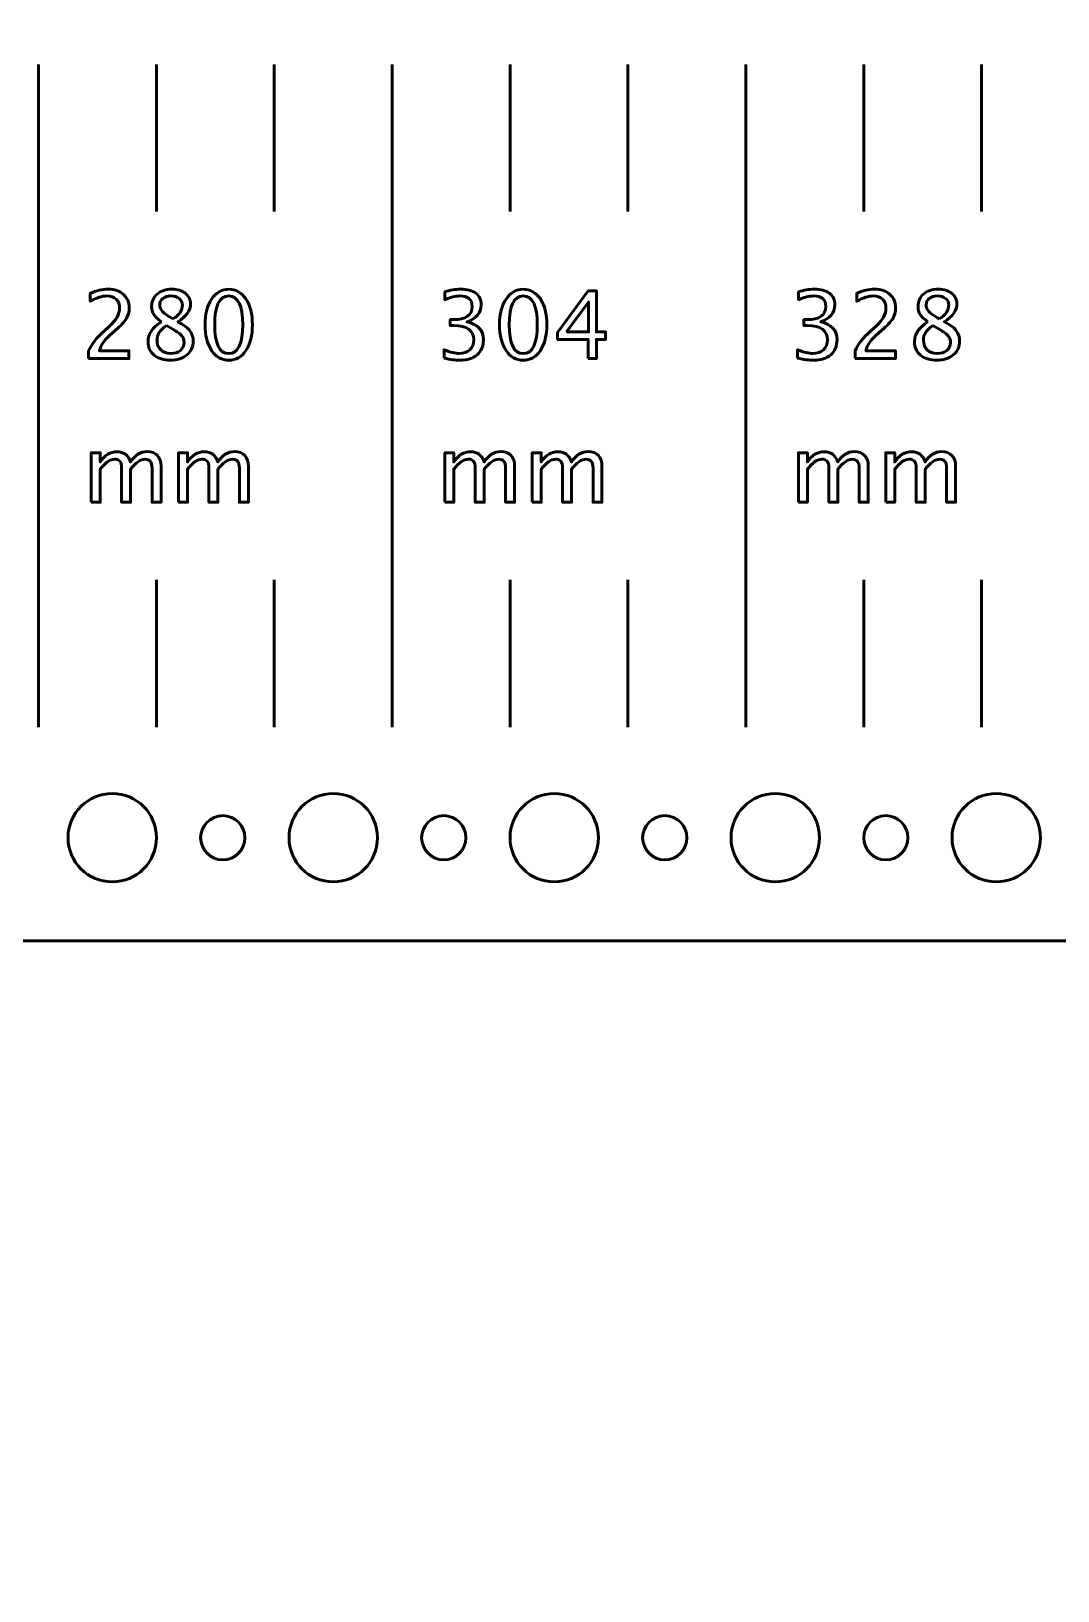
# Model space of a CAD drawing. Header units: centimetres. Extents: x -23.2 to 23.2, y -20.2 to 20.2.
# Drawn here: x 11.45 to 18.42, y -9.61 to 0.97 of the extents above; entities that cross this region are included whole.
import ezdxf

# ---------------------------------------------------------------- set-up
doc = ezdxf.new("R2010")
doc.units = ezdxf.units.CM
doc.header["$MEASUREMENT"] = 0
doc.layers.add('Layer 1', color=7, linetype='Continuous')

msp = doc.modelspace()

# ---------------------------------------------------------------- linework, layer by layer
at = {"layer": 'Layer 1', "lineweight": 53}
for centre, major_axis in [((12.00001, -4.50001), (0, 0.30001)), ((13.50001, -4.50001), (0, 0.30001)), ((15.00001, -4.50001), (0, 0.30001)), ((16.50001, -4.50001), (0, 0.30001)), ((18.00001, -4.50001), (0, 0.30001)), ((12.75, -4.5), (0, 0.15)), ((14.25, -4.5), (0, 0.15)), ((15.75, -4.5), (0, 0.15)), ((17.25, -4.5), (0, 0.15))]:
    msp.add_ellipse(centre, major_axis=major_axis, ratio=1, dxfattribs=at)
msp.add_open_spline([(-22.7, -20.2), (-22.97614, -20.2), (-23.2, -19.97614), (-23.2, -19.7), (-23.2, -19.7), (-23.2, -19.7), (-23.2, 19.7), (-23.2, 19.7), (-23.2, 19.7), (-23.2, 19.97614), (-22.97614, 20.2), (-22.7, 20.2), (-22.7, 20.2), (-18.95782, 20.2), (-13.47204, 20.2), (-10.3, 20.2), (-10.3, 20.2), (-10.02386, 20.2), (-9.8, 19.97614), (-9.8, 19.7), (-9.8, 19.7), (-9.8, 19.7), (-9.8, 2.2), (-9.8, 2.2), (-9.8, 2.2), (-9.8, 2.2), (22.7, 2.2), (22.7, 2.2), (22.7, 2.2), (22.97614, 2.2), (23.2, 1.97614), (23.2, 1.7), (23.2, 1.7), (23.2, 1.7), (23.2, -4.7), (23.2, -4.7), (23.2, -4.7), (23.2, -4.97614), (22.97614, -5.2), (22.7, -5.2), (22.7, -5.2), (22.7, -5.2), (-9.8, -5.2), (-9.8, -5.2), (-9.8, -5.2), (-9.8, -5.2), (-9.8, -19.7), (-9.8, -19.7), (-9.8, -19.7), (-9.8, -19.97614), (-10.02386, -20.2), (-10.3, -20.2), (-10.3, -20.2), (-15.07775, -20.2), (-17.92225, -20.2), (-22.7, -20.2)], degree=3, knots=[0, 0, 0, 0, 0.06666667, 0.06666667, 0.06666667, 0.06666667, 0.13333333, 0.13333333, 0.13333333, 0.13333333, 0.2, 0.2, 0.2, 0.2, 0.26666667, 0.26666667, 0.26666667, 0.26666667, 0.33333333, 0.33333333, 0.33333333, 0.33333333, 0.4, 0.4, 0.4, 0.4, 0.46666667, 0.46666667, 0.46666667, 0.46666667, 0.53333333, 0.53333333, 0.53333333, 0.53333333, 0.6, 0.6, 0.6, 0.6, 0.66666667, 0.66666667, 0.66666667, 0.66666667, 0.73333333, 0.73333333, 0.73333333, 0.73333333, 0.8, 0.8, 0.8, 0.8, 0.86666667, 0.86666667, 0.86666667, 0.86666667, 1, 1, 1, 1], dxfattribs=at)
at = {"layer": 'Layer 1', "color": 5, "lineweight": 53}
for points in [[(11.5, 0.75), (11.5, 0.75), (11.5, -3.75), (11.5, -3.75)], [(12.3, 0.75), (12.3, 0.75), (12.3, -0.25), (12.3, -0.25)], [(13.1, 0.75), (13.1, 0.75), (13.1, -0.25), (13.1, -0.25)], [(13.9, 0.75), (13.9, 0.75), (13.9, -3.75), (13.9, -3.75)], [(14.7, 0.75), (14.7, 0.75), (14.7, -0.25), (14.7, -0.25)], [(15.5, 0.75), (15.5, 0.75), (15.5, -0.25), (15.5, -0.25)], [(16.3, 0.75), (16.3, 0.75), (16.3, -3.75), (16.3, -3.75)], [(17.1, 0.75), (17.1, 0.75), (17.1, -0.25), (17.1, -0.25)], [(17.9, 0.75), (17.9, 0.75), (17.9, -0.25), (17.9, -0.25)], [(12.3, -2.75), (12.3, -2.75), (12.3, -3.75), (12.3, -3.75)], [(13.1, -2.75), (13.1, -2.75), (13.1, -3.75), (13.1, -3.75)], [(14.7, -2.75), (14.7, -2.75), (14.7, -3.75), (14.7, -3.75)], [(15.5, -2.75), (15.5, -2.75), (15.5, -3.75), (15.5, -3.75)], [(17.1, -2.75), (17.1, -2.75), (17.1, -3.75), (17.1, -3.75)], [(17.9, -2.75), (17.9, -2.75), (17.9, -3.75), (17.9, -3.75)]]:
    msp.add_open_spline(points, degree=3, dxfattribs=at)
for points, knots in [([(11.83972, -1.24738), (11.83972, -1.24738), (11.83972, -1.19404), (11.83972, -1.19404), (11.83972, -1.19404), (11.8575, -1.15245), (11.89337, -1.10704), (11.94745, -1.05804), (11.94745, -1.05804), (11.94745, -1.05804), (11.98238, -1.02672), (11.98238, -1.02672), (11.98238, -1.02672), (12.02736, -0.98587), (12.0499, -0.94544), (12.0499, -0.90522), (12.0499, -0.90522), (12.0499, -0.8795), (12.04217, -0.85939), (12.02683, -0.84468), (12.02683, -0.84468), (12.01148, -0.82997), (11.99021, -0.82256), (11.96322, -0.82256), (11.96322, -0.82256), (11.93168, -0.82256), (11.89433, -0.83463), (11.85115, -0.85876), (11.85115, -0.85876), (11.85115, -0.85876), (11.85115, -0.80542), (11.85115, -0.80542), (11.85115, -0.80542), (11.89189, -0.78637), (11.93243, -0.77684), (11.97285, -0.77684), (11.97285, -0.77684), (12.01582, -0.77684), (12.05032, -0.78838), (12.07636, -0.81156), (12.07636, -0.81156), (12.10229, -0.83474), (12.11531, -0.86543), (12.11531, -0.90374), (12.11531, -0.90374), (12.11531, -0.93126), (12.10874, -0.9557), (12.09562, -0.97698), (12.09562, -0.97698), (12.08239, -0.99835), (12.05794, -1.02418), (12.02207, -1.05466), (12.02207, -1.05466), (12.02207, -1.05466), (11.99847, -1.07477), (11.99847, -1.07477), (11.99847, -1.07477), (11.94936, -1.11636), (11.921, -1.15615), (11.91338, -1.19404), (11.91338, -1.19404), (11.91338, -1.19404), (12.1134, -1.19404), (12.1134, -1.19404), (12.1134, -1.19404), (12.1134, -1.19404), (12.1134, -1.24738), (12.1134, -1.24738), (12.1134, -1.24738), (12.1134, -1.24738), (11.83972, -1.24738), (11.83972, -1.24738)], [0, 0, 0, 0, 0.05263158, 0.05263158, 0.05263158, 0.05263158, 0.10526316, 0.10526316, 0.10526316, 0.10526316, 0.15789474, 0.15789474, 0.15789474, 0.15789474, 0.21052632, 0.21052632, 0.21052632, 0.21052632, 0.26315789, 0.26315789, 0.26315789, 0.26315789, 0.31578947, 0.31578947, 0.31578947, 0.31578947, 0.36842105, 0.36842105, 0.36842105, 0.36842105, 0.42105263, 0.42105263, 0.42105263, 0.42105263, 0.47368421, 0.47368421, 0.47368421, 0.47368421, 0.52631579, 0.52631579, 0.52631579, 0.52631579, 0.57894737, 0.57894737, 0.57894737, 0.57894737, 0.63157895, 0.63157895, 0.63157895, 0.63157895, 0.68421053, 0.68421053, 0.68421053, 0.68421053, 0.73684211, 0.73684211, 0.73684211, 0.73684211, 0.78947368, 0.78947368, 0.78947368, 0.78947368, 0.84210526, 0.84210526, 0.84210526, 0.84210526, 0.89473684, 0.89473684, 0.89473684, 0.89473684, 1, 1, 1, 1]), ([(12.33459, -0.99751), (12.3094, -0.97994), (12.29183, -0.96364), (12.28199, -0.94851), (12.28199, -0.94851), (12.27215, -0.93348), (12.26728, -0.91527), (12.26728, -0.894), (12.26728, -0.894), (12.26728, -0.85929), (12.27998, -0.83103), (12.30527, -0.80934), (12.30527, -0.80934), (12.33067, -0.78764), (12.3638, -0.77684), (12.40465, -0.77684), (12.40465, -0.77684), (12.44233, -0.77684), (12.47291, -0.78605), (12.4963, -0.80447), (12.4963, -0.80447), (12.51969, -0.82278), (12.53144, -0.84669), (12.53144, -0.87601), (12.53144, -0.87601), (12.53144, -0.92046), (12.50297, -0.96099), (12.44614, -0.99751), (12.44614, -0.99751), (12.51525, -1.03137), (12.54986, -1.07508), (12.54986, -1.12863), (12.54986, -1.12863), (12.54986, -1.16684), (12.53536, -1.19806), (12.50646, -1.2224), (12.50646, -1.2224), (12.47757, -1.24664), (12.44042, -1.25881), (12.39492, -1.25881), (12.39492, -1.25881), (12.34951, -1.25881), (12.31289, -1.24738), (12.28495, -1.22452), (12.28495, -1.22452), (12.25712, -1.20177), (12.24315, -1.17171), (12.24315, -1.13456), (12.24315, -1.13456), (12.24315, -1.07953), (12.27363, -1.03391), (12.33459, -0.99751)], [0, 0, 0, 0, 0.07142857, 0.07142857, 0.07142857, 0.07142857, 0.14285714, 0.14285714, 0.14285714, 0.14285714, 0.21428571, 0.21428571, 0.21428571, 0.21428571, 0.28571429, 0.28571429, 0.28571429, 0.28571429, 0.35714286, 0.35714286, 0.35714286, 0.35714286, 0.42857143, 0.42857143, 0.42857143, 0.42857143, 0.5, 0.5, 0.5, 0.5, 0.57142857, 0.57142857, 0.57142857, 0.57142857, 0.64285714, 0.64285714, 0.64285714, 0.64285714, 0.71428571, 0.71428571, 0.71428571, 0.71428571, 0.78571429, 0.78571429, 0.78571429, 0.78571429, 0.85714286, 0.85714286, 0.85714286, 0.85714286, 1, 1, 1, 1]), ([(12.41206, -0.97835), (12.45482, -0.95009), (12.4762, -0.91877), (12.4762, -0.88416), (12.4762, -0.88416), (12.4762, -0.86564), (12.469, -0.85082), (12.45471, -0.8395), (12.45471, -0.8395), (12.44032, -0.82817), (12.42159, -0.82256), (12.39841, -0.82256), (12.39841, -0.82256), (12.37597, -0.82256), (12.35766, -0.82807), (12.34359, -0.83918), (12.34359, -0.83918), (12.32951, -0.85029), (12.32253, -0.86458), (12.32253, -0.88225), (12.32253, -0.88225), (12.32253, -0.8994), (12.32888, -0.91485), (12.34158, -0.92861), (12.34158, -0.92861), (12.35428, -0.94226), (12.37777, -0.95888), (12.41206, -0.97835)], [0, 0, 0, 0, 0.125, 0.125, 0.125, 0.125, 0.25, 0.25, 0.25, 0.25, 0.375, 0.375, 0.375, 0.375, 0.5, 0.5, 0.5, 0.5, 0.625, 0.625, 0.625, 0.625, 0.75, 0.75, 0.75, 0.75, 1, 1, 1, 1]), ([(12.79073, -1.25881), (12.74258, -1.25881), (12.70374, -1.23669), (12.67431, -1.19256), (12.67431, -1.19256), (12.64479, -1.14843), (12.63008, -1.09022), (12.63008, -1.01783), (12.63008, -1.01783), (12.63008, -0.94544), (12.64479, -0.88723), (12.67431, -0.8431), (12.67431, -0.8431), (12.70374, -0.79896), (12.74258, -0.77684), (12.79073, -0.77684), (12.79073, -0.77684), (12.8391, -0.77684), (12.87794, -0.79886), (12.90736, -0.84288), (12.90736, -0.84288), (12.93667, -0.88691), (12.95139, -0.94523), (12.95139, -1.01783), (12.95139, -1.01783), (12.95139, -1.09022), (12.93667, -1.14843), (12.90736, -1.19256), (12.90736, -1.19256), (12.87794, -1.23669), (12.8391, -1.25881), (12.79073, -1.25881)], [0, 0, 0, 0, 0.11111111, 0.11111111, 0.11111111, 0.11111111, 0.22222222, 0.22222222, 0.22222222, 0.22222222, 0.33333333, 0.33333333, 0.33333333, 0.33333333, 0.44444444, 0.44444444, 0.44444444, 0.44444444, 0.55555556, 0.55555556, 0.55555556, 0.55555556, 0.66666667, 0.66666667, 0.66666667, 0.66666667, 0.77777778, 0.77777778, 0.77777778, 0.77777778, 1, 1, 1, 1]), ([(12.79062, -1.21309), (12.85423, -1.21309), (12.88598, -1.148), (12.88598, -1.01783), (12.88598, -1.01783), (12.88598, -0.88765), (12.85423, -0.82256), (12.79062, -0.82256), (12.79062, -0.82256), (12.72723, -0.82256), (12.69548, -0.88765), (12.69548, -1.01783), (12.69548, -1.01783), (12.69548, -1.148), (12.72723, -1.21309), (12.79062, -1.21309)], [0, 0, 0, 0, 0.2, 0.2, 0.2, 0.2, 0.4, 0.4, 0.4, 0.4, 0.6, 0.6, 0.6, 0.6, 1, 1, 1, 1]), ([(14.25178, -1.2442), (14.25178, -1.2442), (14.25178, -1.18705), (14.25178, -1.18705), (14.25178, -1.18705), (14.29538, -1.20441), (14.32957, -1.21309), (14.35465, -1.21309), (14.35465, -1.21309), (14.38418, -1.21309), (14.40799, -1.20462), (14.4263, -1.18758), (14.4263, -1.18758), (14.44461, -1.17054), (14.45371, -1.14832), (14.45371, -1.12101), (14.45371, -1.12101), (14.45371, -1.05624), (14.40863, -1.02386), (14.31846, -1.02386), (14.31846, -1.02386), (14.31846, -1.02386), (14.29433, -1.02386), (14.29433, -1.02386), (14.29433, -1.02386), (14.29433, -1.02386), (14.29433, -0.9829), (14.29433, -0.9829), (14.29433, -0.9829), (14.29433, -0.9829), (14.3157, -0.98258), (14.3157, -0.98258), (14.3157, -0.98258), (14.40048, -0.98258), (14.44292, -0.95274), (14.44292, -0.89294), (14.44292, -0.89294), (14.44292, -0.84606), (14.41476, -0.82256), (14.35857, -0.82256), (14.35857, -0.82256), (14.3284, -0.82256), (14.29496, -0.83124), (14.25813, -0.8486), (14.25813, -0.8486), (14.25813, -0.8486), (14.25813, -0.79526), (14.25813, -0.79526), (14.25813, -0.79526), (14.29422, -0.78298), (14.32904, -0.77684), (14.36248, -0.77684), (14.36248, -0.77684), (14.40799, -0.77684), (14.44302, -0.78595), (14.46736, -0.80415), (14.46736, -0.80415), (14.4917, -0.82225), (14.50388, -0.8486), (14.50388, -0.8831), (14.50388, -0.8831), (14.50388, -0.93697), (14.47202, -0.97539), (14.4082, -0.99825), (14.4082, -0.99825), (14.48218, -1.0155), (14.51912, -1.05603), (14.51912, -1.12006), (14.51912, -1.12006), (14.51912, -1.16324), (14.50483, -1.19721), (14.47636, -1.22187), (14.47636, -1.22187), (14.44789, -1.24653), (14.40873, -1.25881), (14.35899, -1.25881), (14.35899, -1.25881), (14.33063, -1.25881), (14.29496, -1.25394), (14.25178, -1.2442)], [0, 0, 0, 0, 0.04761905, 0.04761905, 0.04761905, 0.04761905, 0.0952381, 0.0952381, 0.0952381, 0.0952381, 0.14285714, 0.14285714, 0.14285714, 0.14285714, 0.19047619, 0.19047619, 0.19047619, 0.19047619, 0.23809524, 0.23809524, 0.23809524, 0.23809524, 0.28571429, 0.28571429, 0.28571429, 0.28571429, 0.33333333, 0.33333333, 0.33333333, 0.33333333, 0.38095238, 0.38095238, 0.38095238, 0.38095238, 0.42857143, 0.42857143, 0.42857143, 0.42857143, 0.47619048, 0.47619048, 0.47619048, 0.47619048, 0.52380952, 0.52380952, 0.52380952, 0.52380952, 0.57142857, 0.57142857, 0.57142857, 0.57142857, 0.61904762, 0.61904762, 0.61904762, 0.61904762, 0.66666667, 0.66666667, 0.66666667, 0.66666667, 0.71428571, 0.71428571, 0.71428571, 0.71428571, 0.76190476, 0.76190476, 0.76190476, 0.76190476, 0.80952381, 0.80952381, 0.80952381, 0.80952381, 0.85714286, 0.85714286, 0.85714286, 0.85714286, 0.9047619, 0.9047619, 0.9047619, 0.9047619, 1, 1, 1, 1]), ([(14.7892, -1.25881), (14.74105, -1.25881), (14.70221, -1.23669), (14.67278, -1.19256), (14.67278, -1.19256), (14.64326, -1.14843), (14.62855, -1.09022), (14.62855, -1.01783), (14.62855, -1.01783), (14.62855, -0.94544), (14.64326, -0.88723), (14.67278, -0.8431), (14.67278, -0.8431), (14.70221, -0.79896), (14.74105, -0.77684), (14.7892, -0.77684), (14.7892, -0.77684), (14.83757, -0.77684), (14.87641, -0.79886), (14.90583, -0.84288), (14.90583, -0.84288), (14.93514, -0.88691), (14.94986, -0.94523), (14.94986, -1.01783), (14.94986, -1.01783), (14.94986, -1.09022), (14.93514, -1.14843), (14.90583, -1.19256), (14.90583, -1.19256), (14.87641, -1.23669), (14.83757, -1.25881), (14.7892, -1.25881)], [0, 0, 0, 0, 0.11111111, 0.11111111, 0.11111111, 0.11111111, 0.22222222, 0.22222222, 0.22222222, 0.22222222, 0.33333333, 0.33333333, 0.33333333, 0.33333333, 0.44444444, 0.44444444, 0.44444444, 0.44444444, 0.55555556, 0.55555556, 0.55555556, 0.55555556, 0.66666667, 0.66666667, 0.66666667, 0.66666667, 0.77777778, 0.77777778, 0.77777778, 0.77777778, 1, 1, 1, 1]), ([(14.78909, -1.21309), (14.8527, -1.21309), (14.88445, -1.148), (14.88445, -1.01783), (14.88445, -1.01783), (14.88445, -0.88765), (14.8527, -0.82256), (14.78909, -0.82256), (14.78909, -0.82256), (14.7257, -0.82256), (14.69395, -0.88765), (14.69395, -1.01783), (14.69395, -1.01783), (14.69395, -1.148), (14.7257, -1.21309), (14.78909, -1.21309)], [0, 0, 0, 0, 0.2, 0.2, 0.2, 0.2, 0.4, 0.4, 0.4, 0.4, 0.6, 0.6, 0.6, 0.6, 1, 1, 1, 1]), ([(15.22947, -1.24738), (15.22947, -1.24738), (15.22947, -1.1172), (15.22947, -1.1172), (15.22947, -1.1172), (15.22947, -1.1172), (15.02246, -1.1172), (15.02246, -1.1172), (15.02246, -1.1172), (15.02246, -1.1172), (15.02246, -1.07085), (15.02246, -1.07085), (15.02246, -1.07085), (15.02246, -1.07085), (15.22947, -0.78827), (15.22947, -0.78827), (15.22947, -0.78827), (15.22947, -0.78827), (15.28662, -0.78827), (15.28662, -0.78827), (15.28662, -0.78827), (15.28662, -0.78827), (15.28662, -1.06704), (15.28662, -1.06704), (15.28662, -1.06704), (15.28662, -1.06704), (15.34821, -1.06704), (15.34821, -1.06704), (15.34821, -1.06704), (15.34821, -1.06704), (15.34821, -1.1172), (15.34821, -1.1172), (15.34821, -1.1172), (15.34821, -1.1172), (15.28662, -1.1172), (15.28662, -1.1172), (15.28662, -1.1172), (15.28662, -1.1172), (15.28662, -1.24738), (15.28662, -1.24738), (15.28662, -1.24738), (15.28662, -1.24738), (15.22947, -1.24738), (15.22947, -1.24738)], [0, 0, 0, 0, 0.08333333, 0.08333333, 0.08333333, 0.08333333, 0.16666667, 0.16666667, 0.16666667, 0.16666667, 0.25, 0.25, 0.25, 0.25, 0.33333333, 0.33333333, 0.33333333, 0.33333333, 0.41666667, 0.41666667, 0.41666667, 0.41666667, 0.5, 0.5, 0.5, 0.5, 0.58333333, 0.58333333, 0.58333333, 0.58333333, 0.66666667, 0.66666667, 0.66666667, 0.66666667, 0.75, 0.75, 0.75, 0.75, 0.83333333, 0.83333333, 0.83333333, 0.83333333, 1, 1, 1, 1]), ([(16.65178, -1.2442), (16.65178, -1.2442), (16.65178, -1.18705), (16.65178, -1.18705), (16.65178, -1.18705), (16.69538, -1.20441), (16.72957, -1.21309), (16.75465, -1.21309), (16.75465, -1.21309), (16.78418, -1.21309), (16.80799, -1.20462), (16.8263, -1.18758), (16.8263, -1.18758), (16.84461, -1.17054), (16.85371, -1.14832), (16.85371, -1.12101), (16.85371, -1.12101), (16.85371, -1.05624), (16.80863, -1.02386), (16.71846, -1.02386), (16.71846, -1.02386), (16.71846, -1.02386), (16.69433, -1.02386), (16.69433, -1.02386), (16.69433, -1.02386), (16.69433, -1.02386), (16.69433, -0.9829), (16.69433, -0.9829), (16.69433, -0.9829), (16.69433, -0.9829), (16.7157, -0.98258), (16.7157, -0.98258), (16.7157, -0.98258), (16.80048, -0.98258), (16.84292, -0.95274), (16.84292, -0.89294), (16.84292, -0.89294), (16.84292, -0.84606), (16.81476, -0.82256), (16.75857, -0.82256), (16.75857, -0.82256), (16.7284, -0.82256), (16.69496, -0.83124), (16.65813, -0.8486), (16.65813, -0.8486), (16.65813, -0.8486), (16.65813, -0.79526), (16.65813, -0.79526), (16.65813, -0.79526), (16.69422, -0.78298), (16.72904, -0.77684), (16.76248, -0.77684), (16.76248, -0.77684), (16.80799, -0.77684), (16.84302, -0.78595), (16.86736, -0.80415), (16.86736, -0.80415), (16.8917, -0.82225), (16.90388, -0.8486), (16.90388, -0.8831), (16.90388, -0.8831), (16.90388, -0.93697), (16.87202, -0.97539), (16.8082, -0.99825), (16.8082, -0.99825), (16.88218, -1.0155), (16.91912, -1.05603), (16.91912, -1.12006), (16.91912, -1.12006), (16.91912, -1.16324), (16.90483, -1.19721), (16.87636, -1.22187), (16.87636, -1.22187), (16.84789, -1.24653), (16.80873, -1.25881), (16.75899, -1.25881), (16.75899, -1.25881), (16.73063, -1.25881), (16.69496, -1.25394), (16.65178, -1.2442)], [0, 0, 0, 0, 0.04761905, 0.04761905, 0.04761905, 0.04761905, 0.0952381, 0.0952381, 0.0952381, 0.0952381, 0.14285714, 0.14285714, 0.14285714, 0.14285714, 0.19047619, 0.19047619, 0.19047619, 0.19047619, 0.23809524, 0.23809524, 0.23809524, 0.23809524, 0.28571429, 0.28571429, 0.28571429, 0.28571429, 0.33333333, 0.33333333, 0.33333333, 0.33333333, 0.38095238, 0.38095238, 0.38095238, 0.38095238, 0.42857143, 0.42857143, 0.42857143, 0.42857143, 0.47619048, 0.47619048, 0.47619048, 0.47619048, 0.52380952, 0.52380952, 0.52380952, 0.52380952, 0.57142857, 0.57142857, 0.57142857, 0.57142857, 0.61904762, 0.61904762, 0.61904762, 0.61904762, 0.66666667, 0.66666667, 0.66666667, 0.66666667, 0.71428571, 0.71428571, 0.71428571, 0.71428571, 0.76190476, 0.76190476, 0.76190476, 0.76190476, 0.80952381, 0.80952381, 0.80952381, 0.80952381, 0.85714286, 0.85714286, 0.85714286, 0.85714286, 0.9047619, 0.9047619, 0.9047619, 0.9047619, 1, 1, 1, 1]), ([(17.04125, -1.24738), (17.04125, -1.24738), (17.04125, -1.19404), (17.04125, -1.19404), (17.04125, -1.19404), (17.05903, -1.15245), (17.0949, -1.10704), (17.14898, -1.05804), (17.14898, -1.05804), (17.14898, -1.05804), (17.18391, -1.02672), (17.18391, -1.02672), (17.18391, -1.02672), (17.22889, -0.98587), (17.25143, -0.94544), (17.25143, -0.90522), (17.25143, -0.90522), (17.25143, -0.8795), (17.2437, -0.85939), (17.22836, -0.84468), (17.22836, -0.84468), (17.21301, -0.82997), (17.19174, -0.82256), (17.16475, -0.82256), (17.16475, -0.82256), (17.13321, -0.82256), (17.09586, -0.83463), (17.05268, -0.85876), (17.05268, -0.85876), (17.05268, -0.85876), (17.05268, -0.80542), (17.05268, -0.80542), (17.05268, -0.80542), (17.09342, -0.78637), (17.13396, -0.77684), (17.17438, -0.77684), (17.17438, -0.77684), (17.21735, -0.77684), (17.25185, -0.78838), (17.27789, -0.81156), (17.27789, -0.81156), (17.30382, -0.83474), (17.31684, -0.86543), (17.31684, -0.90374), (17.31684, -0.90374), (17.31684, -0.93126), (17.31027, -0.9557), (17.29715, -0.97698), (17.29715, -0.97698), (17.28392, -0.99835), (17.25947, -1.02418), (17.2236, -1.05466), (17.2236, -1.05466), (17.2236, -1.05466), (17.2, -1.07477), (17.2, -1.07477), (17.2, -1.07477), (17.15089, -1.11636), (17.12253, -1.15615), (17.11491, -1.19404), (17.11491, -1.19404), (17.11491, -1.19404), (17.31493, -1.19404), (17.31493, -1.19404), (17.31493, -1.19404), (17.31493, -1.19404), (17.31493, -1.24738), (17.31493, -1.24738), (17.31493, -1.24738), (17.31493, -1.24738), (17.04125, -1.24738), (17.04125, -1.24738)], [0, 0, 0, 0, 0.05263158, 0.05263158, 0.05263158, 0.05263158, 0.10526316, 0.10526316, 0.10526316, 0.10526316, 0.15789474, 0.15789474, 0.15789474, 0.15789474, 0.21052632, 0.21052632, 0.21052632, 0.21052632, 0.26315789, 0.26315789, 0.26315789, 0.26315789, 0.31578947, 0.31578947, 0.31578947, 0.31578947, 0.36842105, 0.36842105, 0.36842105, 0.36842105, 0.42105263, 0.42105263, 0.42105263, 0.42105263, 0.47368421, 0.47368421, 0.47368421, 0.47368421, 0.52631579, 0.52631579, 0.52631579, 0.52631579, 0.57894737, 0.57894737, 0.57894737, 0.57894737, 0.63157895, 0.63157895, 0.63157895, 0.63157895, 0.68421053, 0.68421053, 0.68421053, 0.68421053, 0.73684211, 0.73684211, 0.73684211, 0.73684211, 0.78947368, 0.78947368, 0.78947368, 0.78947368, 0.84210526, 0.84210526, 0.84210526, 0.84210526, 0.89473684, 0.89473684, 0.89473684, 0.89473684, 1, 1, 1, 1]), ([(17.53612, -0.99751), (17.51093, -0.97994), (17.49336, -0.96364), (17.48352, -0.94851), (17.48352, -0.94851), (17.47368, -0.93348), (17.46881, -0.91527), (17.46881, -0.894), (17.46881, -0.894), (17.46881, -0.85929), (17.48151, -0.83103), (17.5068, -0.80934), (17.5068, -0.80934), (17.5322, -0.78764), (17.56533, -0.77684), (17.60618, -0.77684), (17.60618, -0.77684), (17.64386, -0.77684), (17.67444, -0.78605), (17.69783, -0.80447), (17.69783, -0.80447), (17.72122, -0.82278), (17.73297, -0.84669), (17.73297, -0.87601), (17.73297, -0.87601), (17.73297, -0.92046), (17.7045, -0.96099), (17.64767, -0.99751), (17.64767, -0.99751), (17.71678, -1.03137), (17.75139, -1.07508), (17.75139, -1.12863), (17.75139, -1.12863), (17.75139, -1.16684), (17.73689, -1.19806), (17.70799, -1.2224), (17.70799, -1.2224), (17.6791, -1.24664), (17.64195, -1.25881), (17.59645, -1.25881), (17.59645, -1.25881), (17.55104, -1.25881), (17.51442, -1.24738), (17.48648, -1.22452), (17.48648, -1.22452), (17.45865, -1.20177), (17.44468, -1.17171), (17.44468, -1.13456), (17.44468, -1.13456), (17.44468, -1.07953), (17.47516, -1.03391), (17.53612, -0.99751)], [0, 0, 0, 0, 0.07142857, 0.07142857, 0.07142857, 0.07142857, 0.14285714, 0.14285714, 0.14285714, 0.14285714, 0.21428571, 0.21428571, 0.21428571, 0.21428571, 0.28571429, 0.28571429, 0.28571429, 0.28571429, 0.35714286, 0.35714286, 0.35714286, 0.35714286, 0.42857143, 0.42857143, 0.42857143, 0.42857143, 0.5, 0.5, 0.5, 0.5, 0.57142857, 0.57142857, 0.57142857, 0.57142857, 0.64285714, 0.64285714, 0.64285714, 0.64285714, 0.71428571, 0.71428571, 0.71428571, 0.71428571, 0.78571429, 0.78571429, 0.78571429, 0.78571429, 0.85714286, 0.85714286, 0.85714286, 0.85714286, 1, 1, 1, 1]), ([(17.61359, -0.97835), (17.65635, -0.95009), (17.67773, -0.91877), (17.67773, -0.88416), (17.67773, -0.88416), (17.67773, -0.86564), (17.67053, -0.85082), (17.65624, -0.8395), (17.65624, -0.8395), (17.64185, -0.82817), (17.62312, -0.82256), (17.59994, -0.82256), (17.59994, -0.82256), (17.5775, -0.82256), (17.55919, -0.82807), (17.54512, -0.83918), (17.54512, -0.83918), (17.53104, -0.85029), (17.52406, -0.86458), (17.52406, -0.88225), (17.52406, -0.88225), (17.52406, -0.8994), (17.53041, -0.91485), (17.54311, -0.92861), (17.54311, -0.92861), (17.55581, -0.94226), (17.5793, -0.95888), (17.61359, -0.97835)], [0, 0, 0, 0, 0.125, 0.125, 0.125, 0.125, 0.25, 0.25, 0.25, 0.25, 0.375, 0.375, 0.375, 0.375, 0.5, 0.5, 0.5, 0.5, 0.625, 0.625, 0.625, 0.625, 0.75, 0.75, 0.75, 0.75, 1, 1, 1, 1]), ([(15.08267, -1.06704), (15.08267, -1.06704), (15.23328, -1.06704), (15.23328, -1.06704), (15.23328, -1.06704), (15.23328, -1.06704), (15.23328, -0.86363), (15.23328, -0.86363), (15.23328, -0.86363), (15.23328, -0.86363), (15.08267, -1.06704), (15.08267, -1.06704)], [0, 0, 0, 0, 0.25, 0.25, 0.25, 0.25, 0.5, 0.5, 0.5, 0.5, 1, 1, 1, 1]), ([(12.36782, -1.02227), (12.34306, -1.04132), (12.32623, -1.05794), (12.31734, -1.07212), (12.31734, -1.07212), (12.30856, -1.0863), (12.30411, -1.10387), (12.30411, -1.12504), (12.30411, -1.12504), (12.30411, -1.15128), (12.31258, -1.17256), (12.32962, -1.18875), (12.32962, -1.18875), (12.34666, -1.20494), (12.36899, -1.21309), (12.39682, -1.21309), (12.39682, -1.21309), (12.4236, -1.21309), (12.4454, -1.20621), (12.46223, -1.19235), (12.46223, -1.19235), (12.47916, -1.17848), (12.48763, -1.16049), (12.48763, -1.13837), (12.48763, -1.13837), (12.48763, -1.12059), (12.48244, -1.10546), (12.47196, -1.09318), (12.47196, -1.09318), (12.46148, -1.0809), (12.44127, -1.06588), (12.41132, -1.0481), (12.41132, -1.0481), (12.41132, -1.0481), (12.36782, -1.02227), (12.36782, -1.02227)], [0, 0, 0, 0, 0.1, 0.1, 0.1, 0.1, 0.2, 0.2, 0.2, 0.2, 0.3, 0.3, 0.3, 0.3, 0.4, 0.4, 0.4, 0.4, 0.5, 0.5, 0.5, 0.5, 0.6, 0.6, 0.6, 0.6, 0.7, 0.7, 0.7, 0.7, 0.8, 0.8, 0.8, 0.8, 1, 1, 1, 1]), ([(17.56935, -1.02227), (17.54459, -1.04132), (17.52776, -1.05794), (17.51887, -1.07212), (17.51887, -1.07212), (17.51009, -1.0863), (17.50564, -1.10387), (17.50564, -1.12504), (17.50564, -1.12504), (17.50564, -1.15128), (17.51411, -1.17256), (17.53115, -1.18875), (17.53115, -1.18875), (17.54819, -1.20494), (17.57052, -1.21309), (17.59835, -1.21309), (17.59835, -1.21309), (17.62513, -1.21309), (17.64693, -1.20621), (17.66376, -1.19235), (17.66376, -1.19235), (17.68069, -1.17848), (17.68916, -1.16049), (17.68916, -1.13837), (17.68916, -1.13837), (17.68916, -1.12059), (17.68397, -1.10546), (17.67349, -1.09318), (17.67349, -1.09318), (17.66301, -1.0809), (17.6428, -1.06588), (17.61285, -1.0481), (17.61285, -1.0481), (17.61285, -1.0481), (17.56935, -1.02227), (17.56935, -1.02227)], [0, 0, 0, 0, 0.1, 0.1, 0.1, 0.1, 0.2, 0.2, 0.2, 0.2, 0.3, 0.3, 0.3, 0.3, 0.4, 0.4, 0.4, 0.4, 0.5, 0.5, 0.5, 0.5, 0.6, 0.6, 0.6, 0.6, 0.7, 0.7, 0.7, 0.7, 0.8, 0.8, 0.8, 0.8, 1, 1, 1, 1]), ([(11.85739, -2.22316), (11.85739, -2.22316), (11.85739, -1.88661), (11.85739, -1.88661), (11.85739, -1.88661), (11.85739, -1.88661), (11.91835, -1.88661), (11.91835, -1.88661), (11.91835, -1.88661), (11.91835, -1.88661), (11.91835, -1.95022), (11.91835, -1.95022), (11.91835, -1.95022), (11.94809, -1.90312), (11.98619, -1.87962), (12.03286, -1.87962), (12.03286, -1.87962), (12.07784, -1.87962), (12.10843, -1.90312), (12.12473, -1.95022), (12.12473, -1.95022), (12.15362, -1.9027), (12.19129, -1.87899), (12.23754, -1.87899), (12.23754, -1.87899), (12.26707, -1.87899), (12.29004, -1.88767), (12.30644, -1.90513), (12.30644, -1.90513), (12.32285, -1.92259), (12.3311, -1.94704), (12.3311, -1.97847), (12.3311, -1.97847), (12.3311, -1.97847), (12.3311, -2.22316), (12.3311, -2.22316), (12.3311, -2.22316), (12.3311, -2.22316), (12.27014, -2.22316), (12.27014, -2.22316), (12.27014, -2.22316), (12.27014, -2.22316), (12.27014, -1.98853), (12.27014, -1.98853), (12.27014, -1.98853), (12.27014, -1.95022), (12.2549, -1.93106), (12.22442, -1.93106), (12.22442, -1.93106), (12.19278, -1.93106), (12.15954, -1.95339), (12.12473, -1.99816), (12.12473, -1.99816), (12.12473, -1.99816), (12.12473, -2.22316), (12.12473, -2.22316), (12.12473, -2.22316), (12.12473, -2.22316), (12.06377, -2.22316), (12.06377, -2.22316), (12.06377, -2.22316), (12.06377, -2.22316), (12.06377, -1.98832), (12.06377, -1.98832), (12.06377, -1.98832), (12.06377, -1.94969), (12.04831, -1.93042), (12.0173, -1.93042), (12.0173, -1.93042), (11.98651, -1.93042), (11.95349, -1.95286), (11.91835, -1.99784), (11.91835, -1.99784), (11.91835, -1.99784), (11.91835, -2.22316), (11.91835, -2.22316), (11.91835, -2.22316), (11.91835, -2.22316), (11.85739, -2.22316), (11.85739, -2.22316)], [0, 0, 0, 0, 0.04761905, 0.04761905, 0.04761905, 0.04761905, 0.0952381, 0.0952381, 0.0952381, 0.0952381, 0.14285714, 0.14285714, 0.14285714, 0.14285714, 0.19047619, 0.19047619, 0.19047619, 0.19047619, 0.23809524, 0.23809524, 0.23809524, 0.23809524, 0.28571429, 0.28571429, 0.28571429, 0.28571429, 0.33333333, 0.33333333, 0.33333333, 0.33333333, 0.38095238, 0.38095238, 0.38095238, 0.38095238, 0.42857143, 0.42857143, 0.42857143, 0.42857143, 0.47619048, 0.47619048, 0.47619048, 0.47619048, 0.52380952, 0.52380952, 0.52380952, 0.52380952, 0.57142857, 0.57142857, 0.57142857, 0.57142857, 0.61904762, 0.61904762, 0.61904762, 0.61904762, 0.66666667, 0.66666667, 0.66666667, 0.66666667, 0.71428571, 0.71428571, 0.71428571, 0.71428571, 0.76190476, 0.76190476, 0.76190476, 0.76190476, 0.80952381, 0.80952381, 0.80952381, 0.80952381, 0.85714286, 0.85714286, 0.85714286, 0.85714286, 0.9047619, 0.9047619, 0.9047619, 0.9047619, 1, 1, 1, 1]), ([(12.45027, -2.22316), (12.45027, -2.22316), (12.45027, -1.88661), (12.45027, -1.88661), (12.45027, -1.88661), (12.45027, -1.88661), (12.51123, -1.88661), (12.51123, -1.88661), (12.51123, -1.88661), (12.51123, -1.88661), (12.51123, -1.95022), (12.51123, -1.95022), (12.51123, -1.95022), (12.54097, -1.90312), (12.57907, -1.87962), (12.62574, -1.87962), (12.62574, -1.87962), (12.67072, -1.87962), (12.70131, -1.90312), (12.71761, -1.95022), (12.71761, -1.95022), (12.7465, -1.9027), (12.78417, -1.87899), (12.83042, -1.87899), (12.83042, -1.87899), (12.85995, -1.87899), (12.88292, -1.88767), (12.89932, -1.90513), (12.89932, -1.90513), (12.91573, -1.92259), (12.92398, -1.94704), (12.92398, -1.97847), (12.92398, -1.97847), (12.92398, -1.97847), (12.92398, -2.22316), (12.92398, -2.22316), (12.92398, -2.22316), (12.92398, -2.22316), (12.86302, -2.22316), (12.86302, -2.22316), (12.86302, -2.22316), (12.86302, -2.22316), (12.86302, -1.98853), (12.86302, -1.98853), (12.86302, -1.98853), (12.86302, -1.95022), (12.84778, -1.93106), (12.8173, -1.93106), (12.8173, -1.93106), (12.78566, -1.93106), (12.75242, -1.95339), (12.71761, -1.99816), (12.71761, -1.99816), (12.71761, -1.99816), (12.71761, -2.22316), (12.71761, -2.22316), (12.71761, -2.22316), (12.71761, -2.22316), (12.65665, -2.22316), (12.65665, -2.22316), (12.65665, -2.22316), (12.65665, -2.22316), (12.65665, -1.98832), (12.65665, -1.98832), (12.65665, -1.98832), (12.65665, -1.94969), (12.64119, -1.93042), (12.61018, -1.93042), (12.61018, -1.93042), (12.57939, -1.93042), (12.54637, -1.95286), (12.51123, -1.99784), (12.51123, -1.99784), (12.51123, -1.99784), (12.51123, -2.22316), (12.51123, -2.22316), (12.51123, -2.22316), (12.51123, -2.22316), (12.45027, -2.22316), (12.45027, -2.22316)], [0, 0, 0, 0, 0.04761905, 0.04761905, 0.04761905, 0.04761905, 0.0952381, 0.0952381, 0.0952381, 0.0952381, 0.14285714, 0.14285714, 0.14285714, 0.14285714, 0.19047619, 0.19047619, 0.19047619, 0.19047619, 0.23809524, 0.23809524, 0.23809524, 0.23809524, 0.28571429, 0.28571429, 0.28571429, 0.28571429, 0.33333333, 0.33333333, 0.33333333, 0.33333333, 0.38095238, 0.38095238, 0.38095238, 0.38095238, 0.42857143, 0.42857143, 0.42857143, 0.42857143, 0.47619048, 0.47619048, 0.47619048, 0.47619048, 0.52380952, 0.52380952, 0.52380952, 0.52380952, 0.57142857, 0.57142857, 0.57142857, 0.57142857, 0.61904762, 0.61904762, 0.61904762, 0.61904762, 0.66666667, 0.66666667, 0.66666667, 0.66666667, 0.71428571, 0.71428571, 0.71428571, 0.71428571, 0.76190476, 0.76190476, 0.76190476, 0.76190476, 0.80952381, 0.80952381, 0.80952381, 0.80952381, 0.85714286, 0.85714286, 0.85714286, 0.85714286, 0.9047619, 0.9047619, 0.9047619, 0.9047619, 1, 1, 1, 1]), ([(14.25739, -2.22316), (14.25739, -2.22316), (14.25739, -1.88661), (14.25739, -1.88661), (14.25739, -1.88661), (14.25739, -1.88661), (14.31835, -1.88661), (14.31835, -1.88661), (14.31835, -1.88661), (14.31835, -1.88661), (14.31835, -1.95022), (14.31835, -1.95022), (14.31835, -1.95022), (14.34809, -1.90312), (14.38619, -1.87962), (14.43286, -1.87962), (14.43286, -1.87962), (14.47784, -1.87962), (14.50843, -1.90312), (14.52473, -1.95022), (14.52473, -1.95022), (14.55362, -1.9027), (14.59129, -1.87899), (14.63754, -1.87899), (14.63754, -1.87899), (14.66707, -1.87899), (14.69004, -1.88767), (14.70644, -1.90513), (14.70644, -1.90513), (14.72285, -1.92259), (14.7311, -1.94704), (14.7311, -1.97847), (14.7311, -1.97847), (14.7311, -1.97847), (14.7311, -2.22316), (14.7311, -2.22316), (14.7311, -2.22316), (14.7311, -2.22316), (14.67014, -2.22316), (14.67014, -2.22316), (14.67014, -2.22316), (14.67014, -2.22316), (14.67014, -1.98853), (14.67014, -1.98853), (14.67014, -1.98853), (14.67014, -1.95022), (14.6549, -1.93106), (14.62442, -1.93106), (14.62442, -1.93106), (14.59278, -1.93106), (14.55954, -1.95339), (14.52473, -1.99816), (14.52473, -1.99816), (14.52473, -1.99816), (14.52473, -2.22316), (14.52473, -2.22316), (14.52473, -2.22316), (14.52473, -2.22316), (14.46377, -2.22316), (14.46377, -2.22316), (14.46377, -2.22316), (14.46377, -2.22316), (14.46377, -1.98832), (14.46377, -1.98832), (14.46377, -1.98832), (14.46377, -1.94969), (14.44831, -1.93042), (14.4173, -1.93042), (14.4173, -1.93042), (14.38651, -1.93042), (14.35349, -1.95286), (14.31835, -1.99784), (14.31835, -1.99784), (14.31835, -1.99784), (14.31835, -2.22316), (14.31835, -2.22316), (14.31835, -2.22316), (14.31835, -2.22316), (14.25739, -2.22316), (14.25739, -2.22316)], [0, 0, 0, 0, 0.04761905, 0.04761905, 0.04761905, 0.04761905, 0.0952381, 0.0952381, 0.0952381, 0.0952381, 0.14285714, 0.14285714, 0.14285714, 0.14285714, 0.19047619, 0.19047619, 0.19047619, 0.19047619, 0.23809524, 0.23809524, 0.23809524, 0.23809524, 0.28571429, 0.28571429, 0.28571429, 0.28571429, 0.33333333, 0.33333333, 0.33333333, 0.33333333, 0.38095238, 0.38095238, 0.38095238, 0.38095238, 0.42857143, 0.42857143, 0.42857143, 0.42857143, 0.47619048, 0.47619048, 0.47619048, 0.47619048, 0.52380952, 0.52380952, 0.52380952, 0.52380952, 0.57142857, 0.57142857, 0.57142857, 0.57142857, 0.61904762, 0.61904762, 0.61904762, 0.61904762, 0.66666667, 0.66666667, 0.66666667, 0.66666667, 0.71428571, 0.71428571, 0.71428571, 0.71428571, 0.76190476, 0.76190476, 0.76190476, 0.76190476, 0.80952381, 0.80952381, 0.80952381, 0.80952381, 0.85714286, 0.85714286, 0.85714286, 0.85714286, 0.9047619, 0.9047619, 0.9047619, 0.9047619, 1, 1, 1, 1]), ([(14.85027, -2.22316), (14.85027, -2.22316), (14.85027, -1.88661), (14.85027, -1.88661), (14.85027, -1.88661), (14.85027, -1.88661), (14.91123, -1.88661), (14.91123, -1.88661), (14.91123, -1.88661), (14.91123, -1.88661), (14.91123, -1.95022), (14.91123, -1.95022), (14.91123, -1.95022), (14.94097, -1.90312), (14.97907, -1.87962), (15.02574, -1.87962), (15.02574, -1.87962), (15.07072, -1.87962), (15.10131, -1.90312), (15.11761, -1.95022), (15.11761, -1.95022), (15.1465, -1.9027), (15.18417, -1.87899), (15.23042, -1.87899), (15.23042, -1.87899), (15.25995, -1.87899), (15.28292, -1.88767), (15.29932, -1.90513), (15.29932, -1.90513), (15.31573, -1.92259), (15.32398, -1.94704), (15.32398, -1.97847), (15.32398, -1.97847), (15.32398, -1.97847), (15.32398, -2.22316), (15.32398, -2.22316), (15.32398, -2.22316), (15.32398, -2.22316), (15.26302, -2.22316), (15.26302, -2.22316), (15.26302, -2.22316), (15.26302, -2.22316), (15.26302, -1.98853), (15.26302, -1.98853), (15.26302, -1.98853), (15.26302, -1.95022), (15.24778, -1.93106), (15.2173, -1.93106), (15.2173, -1.93106), (15.18566, -1.93106), (15.15242, -1.95339), (15.11761, -1.99816), (15.11761, -1.99816), (15.11761, -1.99816), (15.11761, -2.22316), (15.11761, -2.22316), (15.11761, -2.22316), (15.11761, -2.22316), (15.05665, -2.22316), (15.05665, -2.22316), (15.05665, -2.22316), (15.05665, -2.22316), (15.05665, -1.98832), (15.05665, -1.98832), (15.05665, -1.98832), (15.05665, -1.94969), (15.04119, -1.93042), (15.01018, -1.93042), (15.01018, -1.93042), (14.97939, -1.93042), (14.94637, -1.95286), (14.91123, -1.99784), (14.91123, -1.99784), (14.91123, -1.99784), (14.91123, -2.22316), (14.91123, -2.22316), (14.91123, -2.22316), (14.91123, -2.22316), (14.85027, -2.22316), (14.85027, -2.22316)], [0, 0, 0, 0, 0.04761905, 0.04761905, 0.04761905, 0.04761905, 0.0952381, 0.0952381, 0.0952381, 0.0952381, 0.14285714, 0.14285714, 0.14285714, 0.14285714, 0.19047619, 0.19047619, 0.19047619, 0.19047619, 0.23809524, 0.23809524, 0.23809524, 0.23809524, 0.28571429, 0.28571429, 0.28571429, 0.28571429, 0.33333333, 0.33333333, 0.33333333, 0.33333333, 0.38095238, 0.38095238, 0.38095238, 0.38095238, 0.42857143, 0.42857143, 0.42857143, 0.42857143, 0.47619048, 0.47619048, 0.47619048, 0.47619048, 0.52380952, 0.52380952, 0.52380952, 0.52380952, 0.57142857, 0.57142857, 0.57142857, 0.57142857, 0.61904762, 0.61904762, 0.61904762, 0.61904762, 0.66666667, 0.66666667, 0.66666667, 0.66666667, 0.71428571, 0.71428571, 0.71428571, 0.71428571, 0.76190476, 0.76190476, 0.76190476, 0.76190476, 0.80952381, 0.80952381, 0.80952381, 0.80952381, 0.85714286, 0.85714286, 0.85714286, 0.85714286, 0.9047619, 0.9047619, 0.9047619, 0.9047619, 1, 1, 1, 1]), ([(16.65739, -2.22316), (16.65739, -2.22316), (16.65739, -1.88661), (16.65739, -1.88661), (16.65739, -1.88661), (16.65739, -1.88661), (16.71835, -1.88661), (16.71835, -1.88661), (16.71835, -1.88661), (16.71835, -1.88661), (16.71835, -1.95022), (16.71835, -1.95022), (16.71835, -1.95022), (16.74809, -1.90312), (16.78619, -1.87962), (16.83286, -1.87962), (16.83286, -1.87962), (16.87784, -1.87962), (16.90843, -1.90312), (16.92473, -1.95022), (16.92473, -1.95022), (16.95362, -1.9027), (16.99129, -1.87899), (17.03754, -1.87899), (17.03754, -1.87899), (17.06707, -1.87899), (17.09004, -1.88767), (17.10644, -1.90513), (17.10644, -1.90513), (17.12285, -1.92259), (17.1311, -1.94704), (17.1311, -1.97847), (17.1311, -1.97847), (17.1311, -1.97847), (17.1311, -2.22316), (17.1311, -2.22316), (17.1311, -2.22316), (17.1311, -2.22316), (17.07014, -2.22316), (17.07014, -2.22316), (17.07014, -2.22316), (17.07014, -2.22316), (17.07014, -1.98853), (17.07014, -1.98853), (17.07014, -1.98853), (17.07014, -1.95022), (17.0549, -1.93106), (17.02442, -1.93106), (17.02442, -1.93106), (16.99278, -1.93106), (16.95954, -1.95339), (16.92473, -1.99816), (16.92473, -1.99816), (16.92473, -1.99816), (16.92473, -2.22316), (16.92473, -2.22316), (16.92473, -2.22316), (16.92473, -2.22316), (16.86377, -2.22316), (16.86377, -2.22316), (16.86377, -2.22316), (16.86377, -2.22316), (16.86377, -1.98832), (16.86377, -1.98832), (16.86377, -1.98832), (16.86377, -1.94969), (16.84831, -1.93042), (16.8173, -1.93042), (16.8173, -1.93042), (16.78651, -1.93042), (16.75349, -1.95286), (16.71835, -1.99784), (16.71835, -1.99784), (16.71835, -1.99784), (16.71835, -2.22316), (16.71835, -2.22316), (16.71835, -2.22316), (16.71835, -2.22316), (16.65739, -2.22316), (16.65739, -2.22316)], [0, 0, 0, 0, 0.04761905, 0.04761905, 0.04761905, 0.04761905, 0.0952381, 0.0952381, 0.0952381, 0.0952381, 0.14285714, 0.14285714, 0.14285714, 0.14285714, 0.19047619, 0.19047619, 0.19047619, 0.19047619, 0.23809524, 0.23809524, 0.23809524, 0.23809524, 0.28571429, 0.28571429, 0.28571429, 0.28571429, 0.33333333, 0.33333333, 0.33333333, 0.33333333, 0.38095238, 0.38095238, 0.38095238, 0.38095238, 0.42857143, 0.42857143, 0.42857143, 0.42857143, 0.47619048, 0.47619048, 0.47619048, 0.47619048, 0.52380952, 0.52380952, 0.52380952, 0.52380952, 0.57142857, 0.57142857, 0.57142857, 0.57142857, 0.61904762, 0.61904762, 0.61904762, 0.61904762, 0.66666667, 0.66666667, 0.66666667, 0.66666667, 0.71428571, 0.71428571, 0.71428571, 0.71428571, 0.76190476, 0.76190476, 0.76190476, 0.76190476, 0.80952381, 0.80952381, 0.80952381, 0.80952381, 0.85714286, 0.85714286, 0.85714286, 0.85714286, 0.9047619, 0.9047619, 0.9047619, 0.9047619, 1, 1, 1, 1]), ([(17.25027, -2.22316), (17.25027, -2.22316), (17.25027, -1.88661), (17.25027, -1.88661), (17.25027, -1.88661), (17.25027, -1.88661), (17.31123, -1.88661), (17.31123, -1.88661), (17.31123, -1.88661), (17.31123, -1.88661), (17.31123, -1.95022), (17.31123, -1.95022), (17.31123, -1.95022), (17.34097, -1.90312), (17.37907, -1.87962), (17.42574, -1.87962), (17.42574, -1.87962), (17.47072, -1.87962), (17.50131, -1.90312), (17.51761, -1.95022), (17.51761, -1.95022), (17.5465, -1.9027), (17.58417, -1.87899), (17.63042, -1.87899), (17.63042, -1.87899), (17.65995, -1.87899), (17.68292, -1.88767), (17.69932, -1.90513), (17.69932, -1.90513), (17.71573, -1.92259), (17.72398, -1.94704), (17.72398, -1.97847), (17.72398, -1.97847), (17.72398, -1.97847), (17.72398, -2.22316), (17.72398, -2.22316), (17.72398, -2.22316), (17.72398, -2.22316), (17.66302, -2.22316), (17.66302, -2.22316), (17.66302, -2.22316), (17.66302, -2.22316), (17.66302, -1.98853), (17.66302, -1.98853), (17.66302, -1.98853), (17.66302, -1.95022), (17.64778, -1.93106), (17.6173, -1.93106), (17.6173, -1.93106), (17.58566, -1.93106), (17.55242, -1.95339), (17.51761, -1.99816), (17.51761, -1.99816), (17.51761, -1.99816), (17.51761, -2.22316), (17.51761, -2.22316), (17.51761, -2.22316), (17.51761, -2.22316), (17.45665, -2.22316), (17.45665, -2.22316), (17.45665, -2.22316), (17.45665, -2.22316), (17.45665, -1.98832), (17.45665, -1.98832), (17.45665, -1.98832), (17.45665, -1.94969), (17.44119, -1.93042), (17.41018, -1.93042), (17.41018, -1.93042), (17.37939, -1.93042), (17.34637, -1.95286), (17.31123, -1.99784), (17.31123, -1.99784), (17.31123, -1.99784), (17.31123, -2.22316), (17.31123, -2.22316), (17.31123, -2.22316), (17.31123, -2.22316), (17.25027, -2.22316), (17.25027, -2.22316)], [0, 0, 0, 0, 0.04761905, 0.04761905, 0.04761905, 0.04761905, 0.0952381, 0.0952381, 0.0952381, 0.0952381, 0.14285714, 0.14285714, 0.14285714, 0.14285714, 0.19047619, 0.19047619, 0.19047619, 0.19047619, 0.23809524, 0.23809524, 0.23809524, 0.23809524, 0.28571429, 0.28571429, 0.28571429, 0.28571429, 0.33333333, 0.33333333, 0.33333333, 0.33333333, 0.38095238, 0.38095238, 0.38095238, 0.38095238, 0.42857143, 0.42857143, 0.42857143, 0.42857143, 0.47619048, 0.47619048, 0.47619048, 0.47619048, 0.52380952, 0.52380952, 0.52380952, 0.52380952, 0.57142857, 0.57142857, 0.57142857, 0.57142857, 0.61904762, 0.61904762, 0.61904762, 0.61904762, 0.66666667, 0.66666667, 0.66666667, 0.66666667, 0.71428571, 0.71428571, 0.71428571, 0.71428571, 0.76190476, 0.76190476, 0.76190476, 0.76190476, 0.80952381, 0.80952381, 0.80952381, 0.80952381, 0.85714286, 0.85714286, 0.85714286, 0.85714286, 0.9047619, 0.9047619, 0.9047619, 0.9047619, 1, 1, 1, 1])]:
    msp.add_open_spline(points, degree=3, knots=knots, dxfattribs=at)

doc.saveas('drawing.dxf')
